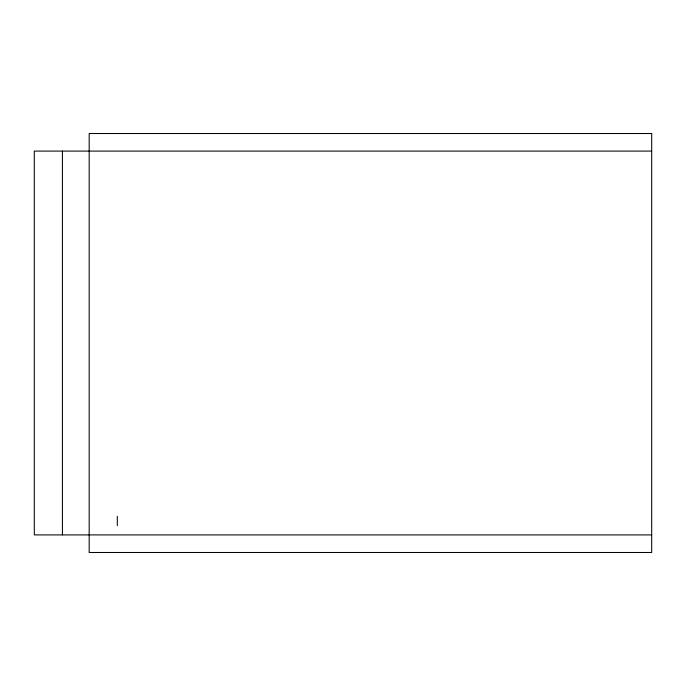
<?xml version="1.0" encoding="UTF-8"?>
<svg xmlns="http://www.w3.org/2000/svg" width="686" height="686" viewBox="0 0 686 686"><rect width="100%" height="100%" fill="white"/><g stroke="black" fill="none" stroke-linecap="round" stroke-linejoin="round"><path stroke-width="1.03" d="M62.426 534.909L62.426 151.091M651.7 151.091L34.3 151.091L34.3 534.909L651.7 534.909M117.306 516.301L117.306 525.673M651.7 133.513L89.18 133.513L89.18 552.487L651.7 552.487L651.7 133.513"/></g></svg>
